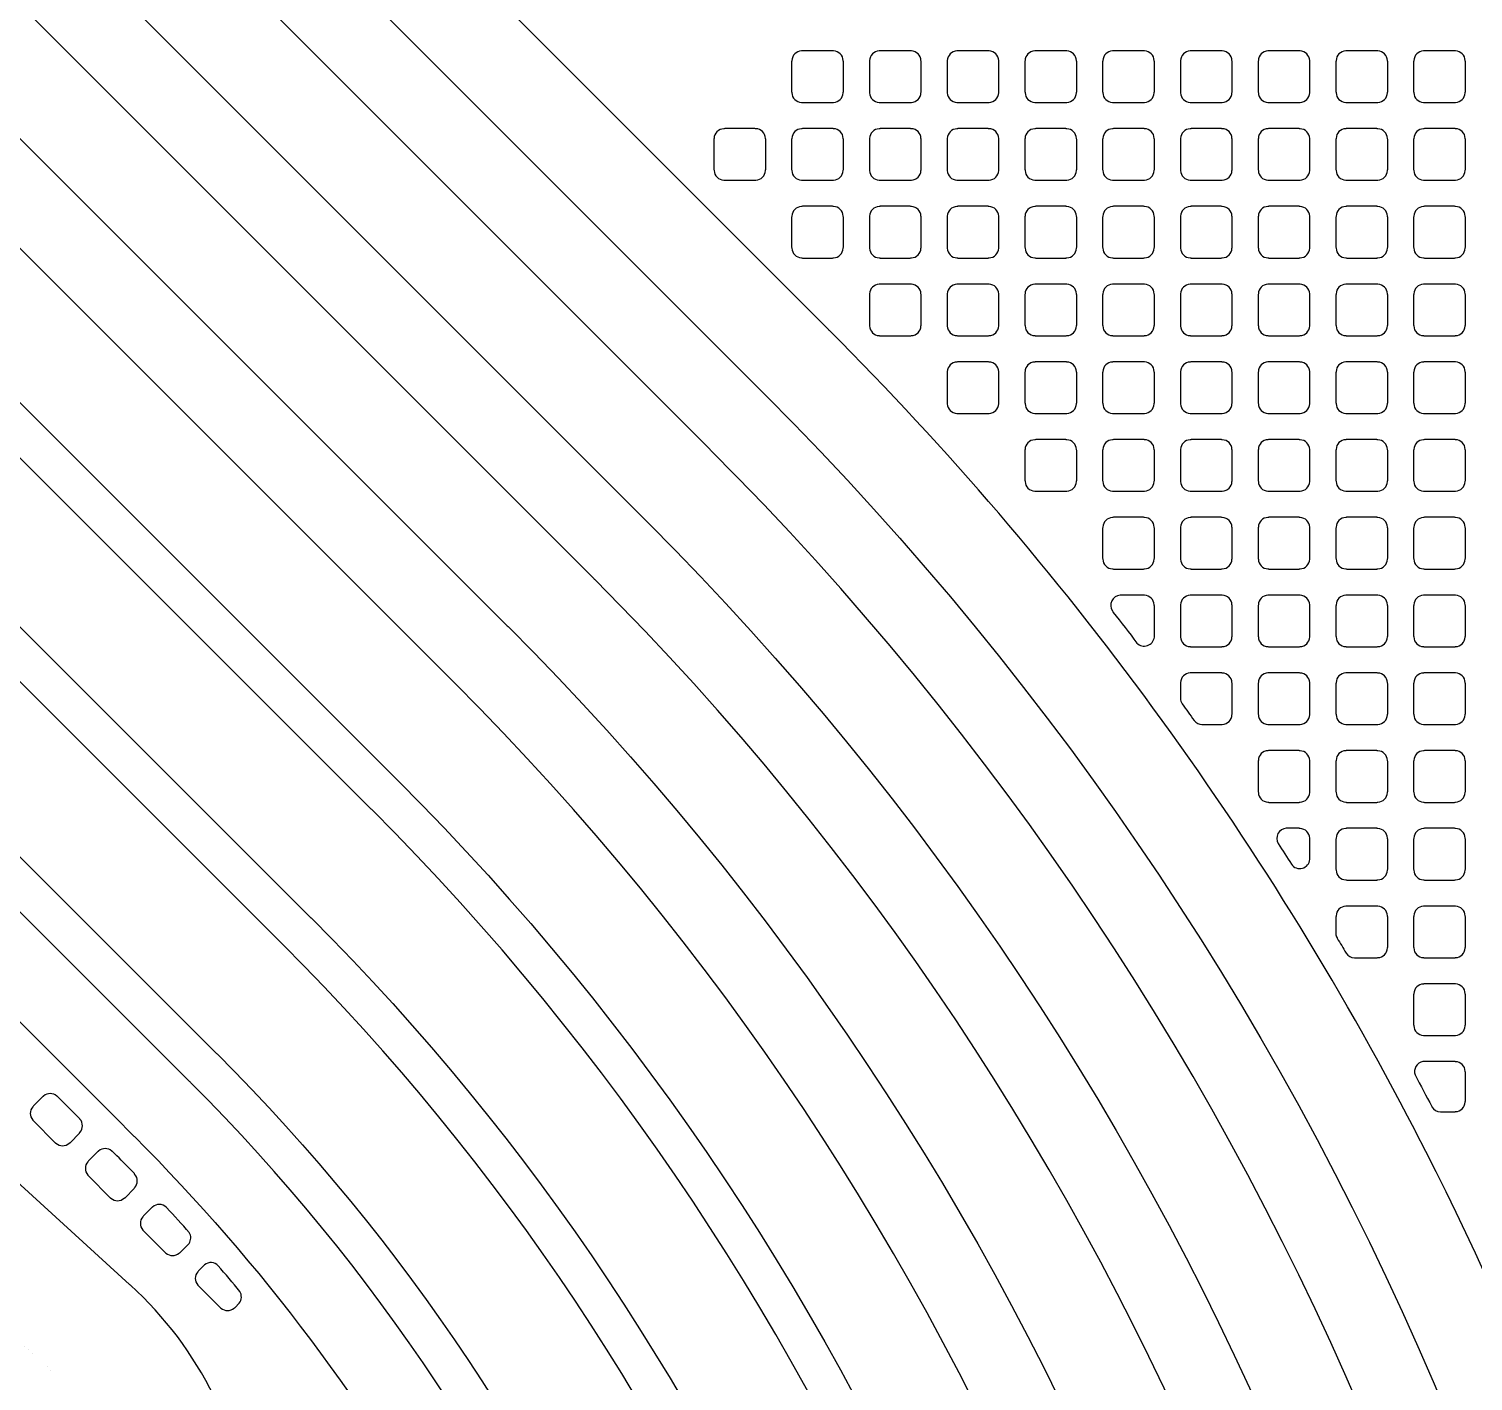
# Model space of a CAD drawing. Extents: x 0 to 248, y 0 to 175.
# Drawn here: x 83.234 to 86.065, y 139.234 to 141.885 of the extents above; entities that cross this region are included whole.
import ezdxf

# ---------------------------------------------------------------- set-up
doc = ezdxf.new("R2010")
doc.units = 0
doc.layers.add('gbr-dxf', color=7, linetype='Continuous')
doc.layers.add('gbr-outline-dxf', color=2, linetype='Continuous')

msp = doc.modelspace()

# ---------------------------------------------------------------- linework, layer by layer
at = {"layer": 'gbr-dxf', "linetype": 'Continuous'}
for points in [[(82.1387, 143.7063), (84.6782, 141.1669, -0.008901), (84.6798, 141.1651, -0.198817), (86.4856, 136.8034, -0.009964)], [(86.3332, 136.806, 0.198805), (84.5704, 141.0591, -0.008527), (84.5688, 141.0607), (82.0307, 143.5988, -0.047409)], [(81.8812, 143.4832), (84.4487, 140.9157, -0.008541), (84.4503, 140.9141, -0.198904), (86.1554, 136.7975, -0.009964)], [(86.1342, 133.2969, -0.19468), (86.003, 133.6151, -0.010745), (86.0029, 133.6181), (86.0029, 136.7955, -0.007697), (86.0029, 136.7975, -0.011768), (86.003, 136.8008, 0.198646), (84.3442, 140.8047, -0.008795), (84.3425, 140.8063), (81.7716, 143.3773, -0.041071)], [(81.631, 143.2558), (84.1721, 140.7147, -0.013686), (84.175, 140.7119, -0.198913), (85.8234, 136.7325, -0.007684), (85.8234, 136.7305), (85.8234, 133.5758, -0.007344), (85.8234, 133.5739, 0.198037), (85.9778, 133.2029, -0.008541), (85.9794, 133.2013), (86.1995, 132.9812, -0.01376)], [(86.0946, 132.8706), (85.87, 133.0951, -0.009258), (85.8683, 133.0969, -0.197955), (85.671, 133.5757, -0.007691), (85.671, 133.5777), (85.671, 136.7325, -0.007639), (85.671, 136.7344, 0.198631), (84.0701, 140.6013, -0.013852), (84.0671, 140.6041), (81.5195, 143.1517, -0.041025)], [(81.4458, 142.9228), (83.9575, 140.4111, -0.019676), (83.9596, 140.4092, -0.198904), (85.4569, 136.7942, -0.01087), (85.4569, 136.7928), (85.4569, 133.6012, -0.010722), (85.4568, 133.5998, 0.198521), (85.7131, 132.9824, -0.012506), (85.7143, 132.9812), (85.8348, 132.8607, -0.019717), (85.8369, 132.8587, 0.198972), (86.4389, 132.6093, -0.010857)], [(86.4374, 132.5331, -0.197764), (85.785, 132.8028, -0.01972), (85.7829, 132.8048), (85.6592, 132.9285, -0.012236), (85.6581, 132.9297, -0.198468), (85.3806, 133.6011, -0.01087), (85.3807, 133.6025), (85.3807, 136.7942, -0.010844), (85.3807, 136.7956, 0.19869), (83.9077, 140.3533, -0.019288), (83.9056, 140.3552), (81.39, 142.8708, -0.042856)], [(81.2467, 142.6831), (83.7873, 140.1424, -0.01212), (83.7884, 140.1412, -0.198692), (85.152, 136.8503, -0.016823), (85.1521, 136.8479), (85.1521, 136.8478, -0.01087), (85.1521, 136.8464), (85.1521, 133.5565, -0.010757), (85.152, 133.5551, 0.198637), (85.4662, 132.798, -0.012534), (85.4674, 132.7968), (85.5224, 132.7418, -0.019705), (85.5245, 132.7399, 0.198958), (86.2075, 132.4569, -0.01087)], [(86.206, 132.3807, -0.197884), (85.4726, 132.684, -0.019695), (85.4705, 132.6859), (85.4123, 132.7441, -0.012167), (85.4112, 132.7453, -0.198591), (85.0758, 133.5564, -0.01087), (85.0759, 133.5578), (85.0759, 136.8458, -0.014135), (85.0758, 136.8478, 0.19892), (83.7334, 140.0885, -0.012506), (83.7322, 140.0897), (81.1909, 142.6311, -0.042133)], [(86.4595, 138.4011, 0.055953), (85.9523, 139.7236, -0.032848), (85.9509, 139.7266, 0.07689), (84.8041, 141.2928, -0.024028), (84.8025, 141.2945), (83.4868, 142.6104, -0.019428)], [(80.9647, 142.5139), (83.6011, 139.8775, -0.019676), (83.6032, 139.8755, -0.198902), (84.7586, 137.0861, -0.01087), (84.7586, 137.0847), (84.7586, 133.5615, -0.010769), (84.7586, 133.5602, 0.19862), (85.103, 132.7299, -0.012055), (85.1041, 132.7288), (85.1439, 132.689, -0.019359), (85.146, 132.687, 0.198916), (86.0695, 132.3045, -0.01087)], [(86.0681, 132.2283, -0.198101), (85.0942, 132.6311, -0.019968), (85.092, 132.6331), (85.0491, 132.676, -0.012668), (85.0479, 132.6773, -0.198561), (84.6824, 133.5615, -0.01087), (84.6824, 133.5629), (84.6824, 137.086, -0.010831), (84.6824, 137.0874, 0.198623), (83.5513, 139.8196, -0.019306), (83.5493, 139.8215), (80.9089, 142.4619, -0.042015)], [(83.5969, 139.205, 0.09403), (83.4334, 139.422, -0.024145), (83.4317, 139.4237), (83.0198, 139.7988, -0.013805), (83.0189, 139.7996), (82.9077, 139.9009, -0.028856), (82.9056, 139.9029), (81.8924, 140.8256, -0.027541), (81.8904, 140.8274), (81.667, 141.0308, -0.032548), (81.6646, 141.033), (80.6517, 141.9555, -0.031164)], [(81.2387, 141.9538, 0.111689), (81.3035, 141.8511, -0.023293), (81.305, 141.8495), (82.0008, 141.1537, -0.012841), (82.0015, 141.1529), (82.4312, 140.7232, -0.027224), (82.4331, 140.7213), (82.5394, 140.6149, -0.013375), (82.5402, 140.6141), (82.8619, 140.2924, -0.036076), (82.8644, 140.2899), (82.9699, 140.1844, -0.028235), (82.9718, 140.1825), (83.4006, 139.7537, -0.03685), (83.4032, 139.7511), (83.4394, 139.7149, -0.023862), (83.4411, 139.7134, -0.142486), (84.4405, 137.8942, -0.014431)]]:
    msp.add_lwpolyline(points, format="xyb", dxfattribs=at)
for points in [[(84.7294, 141.7612, -0.095462), (84.7298, 141.7594, 0.393729), (84.7487, 141.7405, -0.095482), (84.7505, 141.7401), (84.8099, 141.7401, -0.092621), (84.8116, 141.7405, 0.393729), (84.8305, 141.7593, -0.101678), (84.831, 141.7613), (84.831, 141.8206, -0.092621), (84.8306, 141.8224, 0.393729), (84.8117, 141.8413, -0.092282), (84.8099, 141.8417), (84.7506, 141.8417, -0.095462), (84.7487, 141.8412, 0.393729), (84.7299, 141.8224, -0.09841), (84.7294, 141.8205)], [(84.8818, 141.7612, -0.095462), (84.8822, 141.7593, 0.393729), (84.9011, 141.7405, -0.092282), (84.9029, 141.7401), (84.9622, 141.7401, -0.101214), (84.9641, 141.7405, 0.393729), (84.983, 141.7594, -0.088868), (84.9834, 141.7611), (84.9834, 141.8206, -0.092621), (84.983, 141.8224, 0.393729), (84.9641, 141.8412, -0.095482), (84.9622, 141.8417), (84.903, 141.8417, -0.098843), (84.9011, 141.8412, 0.393729), (84.8822, 141.8223, -0.09841), (84.8818, 141.8204)], [(85.0342, 141.7612, -0.098843), (85.0346, 141.7593, 0.393729), (85.0535, 141.7405, -0.092282), (85.0553, 141.7401), (85.1146, 141.7401, -0.101214), (85.1165, 141.7405, 0.393729), (85.1354, 141.7594, -0.09841), (85.1358, 141.7613), (85.1358, 141.8204, -0.101214), (85.1354, 141.8224, 0.393729), (85.1165, 141.8412, -0.095482), (85.1146, 141.8417), (85.0554, 141.8417, -0.098843), (85.0535, 141.8412, 0.393729), (85.0346, 141.8223, -0.101678), (85.0342, 141.8204)], [(85.1866, 141.7613, -0.098843), (85.1871, 141.7594, 0.393729), (85.2059, 141.7405, -0.101678), (85.2079, 141.7401), (85.267, 141.7401, -0.098843), (85.2689, 141.7405, 0.393729), (85.2878, 141.7594, -0.09841), (85.2882, 141.7613), (85.2882, 141.8204, -0.101214), (85.2877, 141.8223, 0.393729), (85.2689, 141.8412, -0.09841), (85.267, 141.8417), (85.2078, 141.8417, -0.101214), (85.2059, 141.8412, 0.393729), (85.187, 141.8223, -0.088868), (85.1866, 141.8206)], [(85.339, 141.7612, -0.095462), (85.3394, 141.7594, 0.393729), (85.3583, 141.7405, -0.095482), (85.3601, 141.7401), (85.4195, 141.7401, -0.092621), (85.4212, 141.7405, 0.393729), (85.4401, 141.7593, -0.101678), (85.4406, 141.7613), (85.4406, 141.8206, -0.092621), (85.4402, 141.8224, 0.393729), (85.4213, 141.8413, -0.092282), (85.4195, 141.8417), (85.3602, 141.8417, -0.095462), (85.3583, 141.8412, 0.393729), (85.3395, 141.8224, -0.09841), (85.339, 141.8205)], [(85.4914, 141.7612, -0.095462), (85.4918, 141.7593, 0.393729), (85.5107, 141.7405, -0.092282), (85.5125, 141.7401), (85.5718, 141.7401, -0.101214), (85.5737, 141.7405, 0.393729), (85.5926, 141.7594, -0.088868), (85.593, 141.7611), (85.593, 141.8206, -0.092621), (85.5926, 141.8224, 0.393729), (85.5737, 141.8412, -0.095482), (85.5718, 141.8417), (85.5126, 141.8417, -0.098843), (85.5107, 141.8412, 0.393729), (85.4918, 141.8223, -0.09841), (85.4914, 141.8204)], [(85.6438, 141.7614, -0.104567), (85.6443, 141.7594, 0.393729), (85.6631, 141.7405, -0.09841), (85.665, 141.7401), (85.7242, 141.7401, -0.095462), (85.7261, 141.7405, 0.393729), (85.7449, 141.7594, -0.104195), (85.7454, 141.7614), (85.7454, 141.8203, -0.10699), (85.7449, 141.8223, 0.393729), (85.726, 141.8412, -0.101678), (85.7241, 141.8417), (85.6649, 141.8417, -0.092621), (85.6631, 141.8413, 0.393729), (85.6443, 141.8224, -0.107228), (85.6438, 141.8203)], [(85.7962, 141.7612, -0.095462), (85.7967, 141.7594, 0.393729), (85.8155, 141.7405, -0.09841), (85.8174, 141.7401), (85.8766, 141.7401, -0.095462), (85.8785, 141.7405, 0.393729), (85.8973, 141.7594, -0.101678), (85.8978, 141.7613), (85.8978, 141.8203, -0.104567), (85.8973, 141.8223, 0.393729), (85.8784, 141.8412, -0.101678), (85.8765, 141.8417), (85.8173, 141.8417, -0.092621), (85.8155, 141.8413, 0.393729), (85.7967, 141.8224, -0.09841), (85.7962, 141.8205)], [(85.9486, 141.7612, -0.095462), (85.949, 141.7594, 0.393729), (85.9679, 141.7405, -0.095482), (85.9697, 141.7401), (86.0291, 141.7401, -0.092621), (86.0308, 141.7405, 0.393729), (86.0497, 141.7593, -0.101678), (86.0502, 141.7613), (86.0502, 141.8206, -0.092621), (86.0498, 141.8224, 0.393729), (86.0309, 141.8413, -0.092282), (86.0291, 141.8417), (85.9698, 141.8417, -0.095462), (85.9679, 141.8412, 0.393729), (85.9491, 141.8224, -0.09841), (85.9486, 141.8205)], [(84.577, 141.6087, -0.122864), (84.5775, 141.6069, 0.393733), (84.5963, 141.5882, -0.122363), (84.598, 141.5877), (84.6574, 141.5877, -0.098843), (84.6593, 141.5881, 0.393729), (84.6782, 141.607, -0.095482), (84.6786, 141.6089), (84.6786, 141.6681, -0.098843), (84.6782, 141.67, 0.393729), (84.6593, 141.6888, -0.09841), (84.6574, 141.6893), (84.5982, 141.6893, -0.101214), (84.5963, 141.6888, 0.393729), (84.5774, 141.6699, -0.092282), (84.577, 141.6682)], [(84.7294, 141.6088, -0.095462), (84.7298, 141.607, 0.393729), (84.7487, 141.5881, -0.092282), (84.7505, 141.5877), (84.8099, 141.5877, -0.089302), (84.8116, 141.5881, 0.393729), (84.8305, 141.6069, -0.101678), (84.831, 141.6089), (84.831, 141.6682, -0.092621), (84.8306, 141.67, 0.393729), (84.8117, 141.6889, -0.095482), (84.8099, 141.6893), (84.7506, 141.6893, -0.098843), (84.7487, 141.6888, 0.393729), (84.7299, 141.67, -0.09841), (84.7294, 141.6681)], [(84.8818, 141.6088, -0.095462), (84.8822, 141.6069, 0.393729), (84.9011, 141.5881, -0.088868), (84.9028, 141.5877), (84.9622, 141.5877, -0.098843), (84.9641, 141.5881, 0.393729), (84.983, 141.607, -0.088868), (84.9834, 141.6087), (84.9834, 141.6682, -0.092621), (84.983, 141.67, 0.393729), (84.9641, 141.6888, -0.09841), (84.9622, 141.6893), (84.903, 141.6893, -0.101214), (84.9011, 141.6888, 0.393729), (84.8822, 141.6699, -0.09841), (84.8818, 141.668)], [(85.0342, 141.6088, -0.098843), (85.0346, 141.6069, 0.393729), (85.0535, 141.5881, -0.088868), (85.0552, 141.5877), (85.1146, 141.5877, -0.098843), (85.1165, 141.5881, 0.393729), (85.1354, 141.607, -0.09841), (85.1358, 141.6089), (85.1358, 141.668, -0.101214), (85.1354, 141.67, 0.393729), (85.1165, 141.6888, -0.09841), (85.1146, 141.6893), (85.0554, 141.6893, -0.101214), (85.0535, 141.6888, 0.393729), (85.0346, 141.6699, -0.101678), (85.0342, 141.668)], [(85.1866, 141.6089, -0.098843), (85.1871, 141.607, 0.393729), (85.2059, 141.5881, -0.09841), (85.2078, 141.5877), (85.267, 141.5877, -0.095462), (85.2689, 141.5881, 0.393729), (85.2878, 141.607, -0.09841), (85.2882, 141.6089), (85.2882, 141.668, -0.101214), (85.2877, 141.6699, 0.393729), (85.2689, 141.6888, -0.101678), (85.2669, 141.6893), (85.2079, 141.6893, -0.104567), (85.2059, 141.6888, 0.393729), (85.187, 141.6699, -0.088868), (85.1866, 141.6682)], [(85.339, 141.6088, -0.095462), (85.3394, 141.607, 0.393729), (85.3583, 141.5881, -0.092282), (85.3601, 141.5877), (85.4195, 141.5877, -0.089302), (85.4212, 141.5881, 0.393729), (85.4401, 141.6069, -0.101678), (85.4406, 141.6089), (85.4406, 141.6682, -0.092621), (85.4402, 141.67, 0.393729), (85.4213, 141.6889, -0.095482), (85.4195, 141.6893), (85.3602, 141.6893, -0.098843), (85.3583, 141.6888, 0.393729), (85.3395, 141.67, -0.09841), (85.339, 141.6681)], [(85.4914, 141.6088, -0.095462), (85.4918, 141.6069, 0.393729), (85.5107, 141.5881, -0.088868), (85.5124, 141.5877), (85.5718, 141.5877, -0.098843), (85.5737, 141.5881, 0.393729), (85.5926, 141.607, -0.088868), (85.593, 141.6087), (85.593, 141.6682, -0.092621), (85.5926, 141.67, 0.393729), (85.5737, 141.6888, -0.09841), (85.5718, 141.6893), (85.5126, 141.6893, -0.101214), (85.5107, 141.6888, 0.393729), (85.4918, 141.6699, -0.09841), (85.4914, 141.668)], [(85.6438, 141.609, -0.104567), (85.6443, 141.607, 0.393729), (85.6631, 141.5881, -0.095482), (85.665, 141.5877), (85.7243, 141.5877, -0.092621), (85.7261, 141.5881, 0.393729), (85.7449, 141.607, -0.104195), (85.7454, 141.609), (85.7454, 141.6679, -0.10699), (85.7449, 141.6699, 0.393729), (85.726, 141.6888, -0.104195), (85.724, 141.6893), (85.665, 141.6893, -0.095462), (85.6631, 141.6889, 0.393729), (85.6443, 141.67, -0.107228), (85.6438, 141.6679)], [(85.7962, 141.6088, -0.095462), (85.7967, 141.607, 0.393729), (85.8155, 141.5881, -0.095482), (85.8174, 141.5877), (85.8767, 141.5877, -0.092621), (85.8785, 141.5881, 0.393729), (85.8973, 141.607, -0.101678), (85.8978, 141.6089), (85.8978, 141.6679, -0.104567), (85.8973, 141.6699, 0.393729), (85.8784, 141.6888, -0.104195), (85.8764, 141.6893), (85.8174, 141.6893, -0.095462), (85.8155, 141.6889, 0.393729), (85.7967, 141.67, -0.09841), (85.7962, 141.6681)], [(85.9486, 141.6088, -0.095462), (85.949, 141.607, 0.393729), (85.9679, 141.5881, -0.092282), (85.9697, 141.5877), (86.0291, 141.5877, -0.089302), (86.0308, 141.5881, 0.393729), (86.0497, 141.6069, -0.101678), (86.0502, 141.6089), (86.0502, 141.6682, -0.092621), (86.0498, 141.67, 0.393729), (86.0309, 141.6889, -0.095482), (86.0291, 141.6893), (85.9698, 141.6893, -0.098843), (85.9679, 141.6888, 0.393729), (85.9491, 141.67, -0.09841), (85.9486, 141.6681)], [(84.7294, 141.4564, -0.128101), (84.7299, 141.4546, 0.393732), (84.7487, 141.4358, -0.134598), (84.7506, 141.4352), (84.8097, 141.4352, -0.098843), (84.8116, 141.4357, 0.393729), (84.8305, 141.4545, -0.101678), (84.831, 141.4565), (84.831, 141.5158, -0.092621), (84.8306, 141.5176, 0.393729), (84.8117, 141.5365, -0.09841), (84.8098, 141.5369), (84.7507, 141.5369, -0.101214), (84.7487, 141.5364, 0.393729), (84.7299, 141.5176, -0.09841), (84.7294, 141.5157)], [(84.8818, 141.4564, -0.095462), (84.8822, 141.4545, 0.393729), (84.9011, 141.4357, -0.09841), (84.903, 141.4352), (84.9621, 141.4352, -0.10699), (84.9641, 141.4357, 0.393729), (84.983, 141.4546, -0.088868), (84.9834, 141.4563), (84.9834, 141.5158, -0.092621), (84.983, 141.5176, 0.393729), (84.9641, 141.5364, -0.101678), (84.9621, 141.5369), (84.9031, 141.5369, -0.104567), (84.9011, 141.5364, 0.393729), (84.8822, 141.5175, -0.09841), (84.8818, 141.5156)], [(85.0342, 141.4564, -0.098843), (85.0346, 141.4545, 0.393729), (85.0535, 141.4357, -0.09841), (85.0554, 141.4352), (85.1145, 141.4352, -0.10699), (85.1165, 141.4357, 0.393729), (85.1354, 141.4546, -0.09841), (85.1358, 141.4565), (85.1358, 141.5156, -0.101214), (85.1354, 141.5176, 0.393729), (85.1165, 141.5364, -0.101678), (85.1145, 141.5369), (85.0555, 141.5369, -0.104567), (85.0535, 141.5364, 0.393729), (85.0346, 141.5175, -0.101678), (85.0342, 141.5156)], [(85.1866, 141.4565, -0.098843), (85.1871, 141.4546, 0.393729), (85.2059, 141.4357, -0.107228), (85.208, 141.4352), (85.2669, 141.4352, -0.104567), (85.2689, 141.4357, 0.393729), (85.2878, 141.4546, -0.09841), (85.2882, 141.4565), (85.2882, 141.5156, -0.101214), (85.2877, 141.5175, 0.393729), (85.2689, 141.5364, -0.104195), (85.2669, 141.5369), (85.2079, 141.5369, -0.10699), (85.2059, 141.5364, 0.393729), (85.187, 141.5175, -0.088868), (85.1866, 141.5158)], [(85.339, 141.4564, -0.095462), (85.3394, 141.4546, 0.393729), (85.3583, 141.4357, -0.101678), (85.3602, 141.4352), (85.4193, 141.4352, -0.098843), (85.4212, 141.4357, 0.393729), (85.4401, 141.4545, -0.101678), (85.4406, 141.4565), (85.4406, 141.5158, -0.092621), (85.4402, 141.5176, 0.393729), (85.4213, 141.5365, -0.09841), (85.4194, 141.5369), (85.3603, 141.5369, -0.101214), (85.3583, 141.5364, 0.393729), (85.3395, 141.5176, -0.09841), (85.339, 141.5157)], [(85.4914, 141.4564, -0.095462), (85.4918, 141.4545, 0.393729), (85.5107, 141.4357, -0.09841), (85.5126, 141.4352), (85.5717, 141.4352, -0.10699), (85.5737, 141.4357, 0.393729), (85.5926, 141.4546, -0.088868), (85.593, 141.4563), (85.593, 141.5158, -0.092621), (85.5926, 141.5176, 0.393729), (85.5737, 141.5364, -0.101678), (85.5717, 141.5369), (85.5127, 141.5369, -0.104567), (85.5107, 141.5364, 0.393729), (85.4918, 141.5175, -0.09841), (85.4914, 141.5156)], [(85.6438, 141.4566, -0.104567), (85.6443, 141.4546, 0.393729), (85.6631, 141.4357, -0.104195), (85.6651, 141.4352), (85.7241, 141.4352, -0.101214), (85.7261, 141.4357, 0.393729), (85.7449, 141.4546, -0.104195), (85.7454, 141.4566), (85.7454, 141.5155, -0.10699), (85.7449, 141.5175, 0.393729), (85.726, 141.5364, -0.107228), (85.724, 141.5369), (85.665, 141.5369, -0.098843), (85.6631, 141.5365, 0.393729), (85.6443, 141.5176, -0.107228), (85.6438, 141.5155)], [(85.7962, 141.4564, -0.095462), (85.7967, 141.4546, 0.393729), (85.8155, 141.4357, -0.104195), (85.8175, 141.4352), (85.8765, 141.4352, -0.101214), (85.8785, 141.4357, 0.393729), (85.8973, 141.4546, -0.101678), (85.8978, 141.4565), (85.8978, 141.5155, -0.104567), (85.8973, 141.5175, 0.393729), (85.8784, 141.5364, -0.107228), (85.8764, 141.5369), (85.8174, 141.5369, -0.098843), (85.8155, 141.5365, 0.393729), (85.7967, 141.5176, -0.09841), (85.7962, 141.5157)], [(85.9486, 141.4564, -0.095462), (85.949, 141.4546, 0.393729), (85.9679, 141.4357, -0.101678), (85.9698, 141.4352), (86.0289, 141.4352, -0.098843), (86.0308, 141.4357, 0.393729), (86.0497, 141.4545, -0.101678), (86.0502, 141.4565), (86.0502, 141.5158, -0.092621), (86.0498, 141.5176, 0.393729), (86.0309, 141.5365, -0.09841), (86.029, 141.5369), (85.9699, 141.5369, -0.101214), (85.9679, 141.5364, 0.393729), (85.9491, 141.5176, -0.09841), (85.9486, 141.5157)], [(84.8818, 141.3039, -0.119351), (84.8823, 141.3022, 0.393743), (84.9011, 141.2833, -0.119092), (84.9028, 141.2829), (84.9621, 141.2829, -0.101214), (84.9641, 141.2833, 0.393729), (84.983, 141.3022, -0.092282), (84.9834, 141.304), (84.9834, 141.3633, -0.095462), (84.9829, 141.3651, 0.393729), (84.9641, 141.384, -0.095482), (84.9622, 141.3844), (84.903, 141.3844, -0.098843), (84.9011, 141.384, 0.393729), (84.8822, 141.3651, -0.095482), (84.8818, 141.3633)], [(85.0342, 141.304, -0.098843), (85.0346, 141.3021, 0.393729), (85.0535, 141.2833, -0.095482), (85.0553, 141.2829), (85.1145, 141.2829, -0.104567), (85.1165, 141.2833, 0.393729), (85.1354, 141.3022, -0.09841), (85.1358, 141.3041), (85.1358, 141.3632, -0.101214), (85.1354, 141.3652, 0.393729), (85.1165, 141.384, -0.092282), (85.1147, 141.3844), (85.0553, 141.3844, -0.095462), (85.0535, 141.384, 0.393729), (85.0346, 141.3651, -0.101678), (85.0342, 141.3632)], [(85.1866, 141.3041, -0.098843), (85.1871, 141.3022, 0.393729), (85.2059, 141.2833, -0.104195), (85.208, 141.2829), (85.2669, 141.2829, -0.101214), (85.2689, 141.2833, 0.393729), (85.2878, 141.3022, -0.09841), (85.2882, 141.3041), (85.2882, 141.3632, -0.101214), (85.2877, 141.3651, 0.393729), (85.2689, 141.384, -0.095482), (85.267, 141.3844), (85.2078, 141.3844, -0.098843), (85.2059, 141.384, 0.393729), (85.187, 141.3651, -0.088868), (85.1866, 141.3634)], [(85.339, 141.304, -0.095462), (85.3394, 141.3022, 0.393729), (85.3583, 141.2833, -0.09841), (85.3602, 141.2829), (85.4194, 141.2829, -0.095462), (85.4212, 141.2833, 0.393729), (85.4401, 141.3021, -0.101678), (85.4406, 141.3041), (85.4406, 141.3634, -0.092621), (85.4402, 141.3652, 0.393729), (85.4213, 141.3841, -0.088868), (85.4196, 141.3844), (85.3601, 141.3844, -0.092621), (85.3583, 141.384, 0.393729), (85.3395, 141.3652, -0.09841), (85.339, 141.3633)], [(85.4914, 141.304, -0.095462), (85.4918, 141.3021, 0.393729), (85.5107, 141.2833, -0.095482), (85.5125, 141.2829), (85.5717, 141.2829, -0.104567), (85.5737, 141.2833, 0.393729), (85.5926, 141.3022, -0.088868), (85.593, 141.3039), (85.593, 141.3634, -0.092621), (85.5926, 141.3652, 0.393729), (85.5737, 141.384, -0.092282), (85.5719, 141.3844), (85.5125, 141.3844, -0.095462), (85.5107, 141.384, 0.393729), (85.4918, 141.3651, -0.09841), (85.4914, 141.3632)], [(85.6438, 141.3042, -0.104567), (85.6443, 141.3022, 0.393729), (85.6631, 141.2833, -0.101678), (85.6651, 141.2829), (85.7242, 141.2829, -0.098843), (85.7261, 141.2833, 0.393729), (85.7449, 141.3022, -0.104195), (85.7454, 141.3042), (85.7454, 141.3631, -0.10699), (85.7449, 141.3651, 0.393729), (85.726, 141.384, -0.09841), (85.7241, 141.3844), (85.6649, 141.3844, -0.089302), (85.6631, 141.3841, 0.393729), (85.6443, 141.3652, -0.107228), (85.6438, 141.3631)], [(85.7962, 141.304, -0.095462), (85.7967, 141.3022, 0.393729), (85.8155, 141.2833, -0.101678), (85.8175, 141.2829), (85.8766, 141.2829, -0.098843), (85.8785, 141.2833, 0.393729), (85.8973, 141.3022, -0.101678), (85.8978, 141.3041), (85.8978, 141.3631, -0.104567), (85.8973, 141.3651, 0.393729), (85.8784, 141.384, -0.09841), (85.8765, 141.3844), (85.8173, 141.3844, -0.089302), (85.8155, 141.3841, 0.393729), (85.7967, 141.3652, -0.09841), (85.7962, 141.3633)], [(85.9486, 141.304, -0.095462), (85.949, 141.3022, 0.393729), (85.9679, 141.2833, -0.09841), (85.9698, 141.2829), (86.029, 141.2829, -0.095462), (86.0308, 141.2833, 0.393729), (86.0497, 141.3021, -0.101678), (86.0502, 141.3041), (86.0502, 141.3634, -0.092621), (86.0498, 141.3652, 0.393729), (86.0309, 141.3841, -0.088868), (86.0292, 141.3844), (85.9697, 141.3844, -0.092621), (85.9679, 141.384, 0.393729), (85.9491, 141.3652, -0.09841), (85.9486, 141.3633)], [(85.0342, 141.1516, -0.098843), (85.0346, 141.1497, 0.393729), (85.0535, 141.1309, -0.092282), (85.0553, 141.1305), (85.1146, 141.1305, -0.101214), (85.1165, 141.1309, 0.393729), (85.1354, 141.1498, -0.09841), (85.1358, 141.1517), (85.1358, 141.2108, -0.101214), (85.1354, 141.2128, 0.393729), (85.1165, 141.2316, -0.095482), (85.1146, 141.2321), (85.0554, 141.2321, -0.098843), (85.0535, 141.2316, 0.393729), (85.0346, 141.2127, -0.101678), (85.0342, 141.2108)], [(85.1866, 141.1517, -0.098843), (85.1871, 141.1498, 0.393729), (85.2059, 141.1309, -0.101678), (85.2079, 141.1305), (85.267, 141.1305, -0.098843), (85.2689, 141.1309, 0.393729), (85.2878, 141.1498, -0.09841), (85.2882, 141.1517), (85.2882, 141.2108, -0.101214), (85.2877, 141.2127, 0.393729), (85.2689, 141.2316, -0.09841), (85.267, 141.2321), (85.2078, 141.2321, -0.101214), (85.2059, 141.2316, 0.393729), (85.187, 141.2127, -0.088868), (85.1866, 141.211)], [(85.339, 141.1516, -0.095462), (85.3394, 141.1498, 0.393729), (85.3583, 141.1309, -0.095482), (85.3601, 141.1305), (85.4195, 141.1305, -0.092621), (85.4212, 141.1309, 0.393729), (85.4401, 141.1497, -0.101678), (85.4406, 141.1517), (85.4406, 141.211, -0.092621), (85.4402, 141.2128, 0.393729), (85.4213, 141.2317, -0.092282), (85.4195, 141.2321), (85.3602, 141.2321, -0.095462), (85.3583, 141.2316, 0.393729), (85.3395, 141.2128, -0.09841), (85.339, 141.2109)], [(85.4914, 141.1516, -0.095462), (85.4918, 141.1497, 0.393729), (85.5107, 141.1309, -0.092282), (85.5125, 141.1305), (85.5718, 141.1305, -0.101214), (85.5737, 141.1309, 0.393729), (85.5926, 141.1498, -0.088868), (85.593, 141.1515), (85.593, 141.211, -0.092621), (85.5926, 141.2128, 0.393729), (85.5737, 141.2316, -0.095482), (85.5718, 141.2321), (85.5126, 141.2321, -0.098843), (85.5107, 141.2316, 0.393729), (85.4918, 141.2127, -0.09841), (85.4914, 141.2108)], [(85.6438, 141.1518, -0.104567), (85.6443, 141.1498, 0.393729), (85.6631, 141.1309, -0.09841), (85.665, 141.1305), (85.7242, 141.1305, -0.095462), (85.7261, 141.1309, 0.393729), (85.7449, 141.1498, -0.104195), (85.7454, 141.1518), (85.7454, 141.2107, -0.10699), (85.7449, 141.2127, 0.393729), (85.726, 141.2316, -0.101678), (85.7241, 141.2321), (85.6649, 141.2321, -0.092621), (85.6631, 141.2317, 0.393729), (85.6443, 141.2128, -0.107228), (85.6438, 141.2107)], [(85.7962, 141.1516, -0.095462), (85.7967, 141.1498, 0.393729), (85.8155, 141.1309, -0.09841), (85.8174, 141.1305), (85.8766, 141.1305, -0.095462), (85.8785, 141.1309, 0.393729), (85.8973, 141.1498, -0.101678), (85.8978, 141.1517), (85.8978, 141.2107, -0.104567), (85.8973, 141.2127, 0.393729), (85.8784, 141.2316, -0.101678), (85.8765, 141.2321), (85.8173, 141.2321, -0.092621), (85.8155, 141.2317, 0.393729), (85.7967, 141.2128, -0.09841), (85.7962, 141.2109)], [(85.9486, 141.1516, -0.095462), (85.949, 141.1498, 0.393729), (85.9679, 141.1309, -0.095482), (85.9697, 141.1305), (86.0291, 141.1305, -0.092621), (86.0308, 141.1309, 0.393729), (86.0497, 141.1497, -0.101678), (86.0502, 141.1517), (86.0502, 141.211, -0.092621), (86.0498, 141.2128, 0.393729), (86.0309, 141.2317, -0.092282), (86.0291, 141.2321), (85.9698, 141.2321, -0.095462), (85.9679, 141.2316, 0.393729), (85.9491, 141.2128, -0.09841), (85.9486, 141.2109)], [(85.1866, 140.9993, -0.098843), (85.1871, 140.9974, 0.393729), (85.2059, 140.9785, -0.09841), (85.2078, 140.9781), (85.267, 140.9781, -0.095462), (85.2689, 140.9785, 0.393729), (85.2878, 140.9974, -0.09841), (85.2882, 140.9993), (85.2882, 141.0584, -0.101214), (85.2877, 141.0603, 0.393729), (85.2689, 141.0792, -0.101678), (85.2669, 141.0797), (85.2079, 141.0797, -0.104567), (85.2059, 141.0792, 0.393729), (85.187, 141.0603, -0.088868), (85.1866, 141.0586)], [(85.339, 140.9992, -0.095462), (85.3394, 140.9974, 0.393729), (85.3583, 140.9785, -0.092282), (85.3601, 140.9781), (85.4195, 140.9781, -0.089302), (85.4212, 140.9785, 0.393729), (85.4401, 140.9973, -0.101678), (85.4406, 140.9993), (85.4406, 141.0586, -0.092621), (85.4402, 141.0604, 0.393729), (85.4213, 141.0793, -0.095482), (85.4195, 141.0797), (85.3602, 141.0797, -0.098843), (85.3583, 141.0792, 0.393729), (85.3395, 141.0604, -0.09841), (85.339, 141.0585)], [(85.4914, 140.9992, -0.095462), (85.4918, 140.9973, 0.393729), (85.5107, 140.9785, -0.088868), (85.5124, 140.9781), (85.5718, 140.9781, -0.098843), (85.5737, 140.9785, 0.393729), (85.5926, 140.9974, -0.088868), (85.593, 140.9991), (85.593, 141.0586, -0.092621), (85.5926, 141.0604, 0.393729), (85.5737, 141.0792, -0.09841), (85.5718, 141.0797), (85.5126, 141.0797, -0.101214), (85.5107, 141.0792, 0.393729), (85.4918, 141.0603, -0.09841), (85.4914, 141.0584)], [(85.6438, 140.9994, -0.104567), (85.6443, 140.9974, 0.393729), (85.6631, 140.9785, -0.095482), (85.665, 140.9781), (85.7243, 140.9781, -0.092621), (85.7261, 140.9785, 0.393729), (85.7449, 140.9974, -0.104195), (85.7454, 140.9994), (85.7454, 141.0583, -0.10699), (85.7449, 141.0603, 0.393729), (85.726, 141.0792, -0.104195), (85.724, 141.0797), (85.665, 141.0797, -0.095462), (85.6631, 141.0793, 0.393729), (85.6443, 141.0604, -0.107228), (85.6438, 141.0583)], [(85.7962, 140.9992, -0.095462), (85.7967, 140.9974, 0.393729), (85.8155, 140.9785, -0.095482), (85.8174, 140.9781), (85.8767, 140.9781, -0.092621), (85.8785, 140.9785, 0.393729), (85.8973, 140.9974, -0.101678), (85.8978, 140.9993), (85.8978, 141.0583, -0.104567), (85.8973, 141.0603, 0.393729), (85.8784, 141.0792, -0.104195), (85.8764, 141.0797), (85.8174, 141.0797, -0.095462), (85.8155, 141.0793, 0.393729), (85.7967, 141.0604, -0.09841), (85.7962, 141.0585)], [(85.9486, 140.9992, -0.095462), (85.949, 140.9974, 0.393729), (85.9679, 140.9785, -0.092282), (85.9697, 140.9781), (86.0291, 140.9781, -0.089302), (86.0308, 140.9785, 0.393729), (86.0497, 140.9973, -0.101678), (86.0502, 140.9993), (86.0502, 141.0586, -0.092621), (86.0498, 141.0604, 0.393729), (86.0309, 141.0793, -0.095482), (86.0291, 141.0797), (85.9698, 141.0797, -0.098843), (85.9679, 141.0792, 0.393729), (85.9491, 141.0604, -0.09841), (85.9486, 141.0585)], [(85.339, 140.8468, -0.095462), (85.3394, 140.845, 0.393729), (85.3583, 140.8261, -0.101678), (85.3602, 140.8256), (85.4193, 140.8256, -0.098843), (85.4212, 140.8261, 0.393729), (85.4401, 140.8449, -0.101678), (85.4406, 140.8469), (85.4406, 140.9062, -0.092621), (85.4402, 140.908, 0.393729), (85.4213, 140.9269, -0.09841), (85.4194, 140.9273), (85.3603, 140.9273, -0.101214), (85.3583, 140.9268, 0.393729), (85.3395, 140.908, -0.09841), (85.339, 140.9061)], [(85.4914, 140.8468, -0.095462), (85.4918, 140.8449, 0.393729), (85.5107, 140.8261, -0.09841), (85.5126, 140.8256), (85.5717, 140.8256, -0.10699), (85.5737, 140.8261, 0.393729), (85.5926, 140.845, -0.088868), (85.593, 140.8467), (85.593, 140.9062, -0.092621), (85.5926, 140.908, 0.393729), (85.5737, 140.9268, -0.101678), (85.5717, 140.9273), (85.5127, 140.9273, -0.104567), (85.5107, 140.9268, 0.393729), (85.4918, 140.9079, -0.09841), (85.4914, 140.906)], [(85.6438, 140.847, -0.104567), (85.6443, 140.845, 0.393729), (85.6631, 140.8261, -0.104195), (85.6651, 140.8256), (85.7241, 140.8256, -0.101214), (85.7261, 140.8261, 0.393729), (85.7449, 140.845, -0.104195), (85.7454, 140.847), (85.7454, 140.9059, -0.10699), (85.7449, 140.9079, 0.393729), (85.726, 140.9268, -0.107228), (85.724, 140.9273), (85.665, 140.9273, -0.098843), (85.6631, 140.9269, 0.393729), (85.6443, 140.908, -0.107228), (85.6438, 140.9059)], [(85.7962, 140.8468, -0.095462), (85.7967, 140.845, 0.393729), (85.8155, 140.8261, -0.104195), (85.8175, 140.8256), (85.8765, 140.8256, -0.101214), (85.8785, 140.8261, 0.393729), (85.8973, 140.845, -0.101678), (85.8978, 140.8469), (85.8978, 140.9059, -0.104567), (85.8973, 140.9079, 0.393729), (85.8784, 140.9268, -0.107228), (85.8764, 140.9273), (85.8174, 140.9273, -0.098843), (85.8155, 140.9269, 0.393729), (85.7967, 140.908, -0.09841), (85.7962, 140.9061)], [(85.9486, 140.8468, -0.095462), (85.949, 140.845, 0.393729), (85.9679, 140.8261, -0.101678), (85.9698, 140.8256), (86.0289, 140.8256, -0.098843), (86.0308, 140.8261, 0.393729), (86.0497, 140.8449, -0.101678), (86.0502, 140.8469), (86.0502, 140.9062, -0.092621), (86.0498, 140.908, 0.393729), (86.0309, 140.9269, -0.09841), (86.029, 140.9273), (85.9699, 140.9273, -0.101214), (85.9679, 140.9268, 0.393729), (85.9491, 140.908, -0.09841), (85.9486, 140.9061)], [(85.3584, 140.7439, -0.074162), (85.3599, 140.7409, -0.002998), (85.4062, 140.6808, 0.619209), (85.4406, 140.6922), (85.4406, 140.7536, -0.101214), (85.4401, 140.7555, 0.393729), (85.4212, 140.7744, -0.09841), (85.4193, 140.7748), (85.3762, 140.7748, -0.066096), (85.3732, 140.7743, 0.582395)], [(85.4914, 140.6944, -0.095462), (85.4918, 140.6925, 0.393729), (85.5107, 140.6737, -0.095482), (85.5125, 140.6733), (85.5717, 140.6733, -0.104567), (85.5737, 140.6737, 0.393729), (85.5926, 140.6926, -0.088868), (85.593, 140.6943), (85.593, 140.7538, -0.092621), (85.5926, 140.7556, 0.393729), (85.5737, 140.7744, -0.092282), (85.5719, 140.7748), (85.5125, 140.7748, -0.095462), (85.5107, 140.7744, 0.393729), (85.4918, 140.7555, -0.09841), (85.4914, 140.7536)], [(85.6438, 140.6946, -0.104567), (85.6443, 140.6926, 0.393729), (85.6631, 140.6737, -0.101678), (85.6651, 140.6733), (85.7242, 140.6733, -0.098843), (85.7261, 140.6737, 0.393729), (85.7449, 140.6926, -0.104195), (85.7454, 140.6946), (85.7454, 140.7535, -0.10699), (85.7449, 140.7555, 0.393729), (85.726, 140.7744, -0.09841), (85.7241, 140.7748), (85.6649, 140.7748, -0.089302), (85.6631, 140.7745, 0.393729), (85.6443, 140.7556, -0.107228), (85.6438, 140.7535)], [(85.7962, 140.6944, -0.095462), (85.7967, 140.6926, 0.393729), (85.8155, 140.6737, -0.101678), (85.8175, 140.6733), (85.8766, 140.6733, -0.098843), (85.8785, 140.6737, 0.393729), (85.8973, 140.6926, -0.101678), (85.8978, 140.6945), (85.8978, 140.7535, -0.104567), (85.8973, 140.7555, 0.393729), (85.8784, 140.7744, -0.09841), (85.8765, 140.7748), (85.8173, 140.7748, -0.089302), (85.8155, 140.7745, 0.393729), (85.7967, 140.7556, -0.09841), (85.7962, 140.7537)], [(85.9486, 140.6944, -0.095462), (85.949, 140.6926, 0.393729), (85.9679, 140.6737, -0.09841), (85.9698, 140.6733), (86.029, 140.6733, -0.095462), (86.0308, 140.6737, 0.393729), (86.0497, 140.6925, -0.101678), (86.0502, 140.6945), (86.0502, 140.7538, -0.092621), (86.0498, 140.7556, 0.393729), (86.0309, 140.7745, -0.088868), (86.0292, 140.7748), (85.9697, 140.7748, -0.092621), (85.9679, 140.7744, 0.393729), (85.9491, 140.7556, -0.09841), (85.9486, 140.7537)], [(85.4914, 140.5727, -0.047179), (85.4914, 140.5722, 0.139613), (85.4948, 140.5618, -0.067431), (85.4951, 140.5613, -0.001615), (85.5183, 140.529, -0.055575), (85.5187, 140.5286, 0.223154), (85.5338, 140.5209), (85.5718, 140.5209, -0.095462), (85.5737, 140.5213, 0.393729), (85.5925, 140.5402, -0.095482), (85.593, 140.542), (85.593, 140.6012, -0.098843), (85.5925, 140.6031, 0.393729), (85.5736, 140.622, -0.101678), (85.5717, 140.6225), (85.5125, 140.6225, -0.092621), (85.5107, 140.6221, 0.393729), (85.4919, 140.6032, -0.104195), (85.4914, 140.6012)], [(85.6438, 140.5422, -0.104567), (85.6443, 140.5402, 0.393729), (85.6631, 140.5213, -0.09841), (85.665, 140.5209), (85.7242, 140.5209, -0.095462), (85.7261, 140.5213, 0.393729), (85.7449, 140.5402, -0.104195), (85.7454, 140.5422), (85.7454, 140.6011, -0.10699), (85.7449, 140.6031, 0.393729), (85.726, 140.622, -0.101678), (85.7241, 140.6225), (85.6649, 140.6225, -0.092621), (85.6631, 140.6221, 0.393729), (85.6443, 140.6032, -0.107228), (85.6438, 140.6011)], [(85.7962, 140.542, -0.095462), (85.7967, 140.5402, 0.393729), (85.8155, 140.5213, -0.09841), (85.8174, 140.5209), (85.8766, 140.5209, -0.095462), (85.8785, 140.5213, 0.393729), (85.8973, 140.5402, -0.101678), (85.8978, 140.5421), (85.8978, 140.6011, -0.104567), (85.8973, 140.6031, 0.393729), (85.8784, 140.622, -0.101678), (85.8765, 140.6225), (85.8173, 140.6225, -0.092621), (85.8155, 140.6221, 0.393729), (85.7967, 140.6032, -0.09841), (85.7962, 140.6013)], [(85.9486, 140.542, -0.095462), (85.949, 140.5402, 0.393729), (85.9679, 140.5213, -0.095482), (85.9697, 140.5209), (86.0291, 140.5209, -0.092621), (86.0308, 140.5213, 0.393729), (86.0497, 140.5401, -0.101678), (86.0502, 140.5421), (86.0502, 140.6014, -0.092621), (86.0498, 140.6032, 0.393729), (86.0309, 140.6221, -0.092282), (86.0291, 140.6225), (85.9698, 140.6225, -0.095462), (85.9679, 140.622, 0.393729), (85.9491, 140.6032, -0.09841), (85.9486, 140.6013)], [(85.6438, 140.3898, -0.104567), (85.6443, 140.3878, 0.393729), (85.6631, 140.3689, -0.095482), (85.665, 140.3685), (85.7243, 140.3685, -0.092621), (85.7261, 140.3689, 0.393729), (85.7449, 140.3878, -0.104195), (85.7454, 140.3898), (85.7454, 140.4487, -0.10699), (85.7449, 140.4507, 0.393729), (85.726, 140.4696, -0.104195), (85.724, 140.4701), (85.665, 140.4701, -0.095462), (85.6631, 140.4697, 0.393729), (85.6443, 140.4508, -0.107228), (85.6438, 140.4487)], [(85.7962, 140.3896, -0.095462), (85.7967, 140.3878, 0.393729), (85.8155, 140.3689, -0.095482), (85.8174, 140.3685), (85.8767, 140.3685, -0.092621), (85.8785, 140.3689, 0.393729), (85.8973, 140.3878, -0.101678), (85.8978, 140.3897), (85.8978, 140.4487, -0.104567), (85.8973, 140.4507, 0.393729), (85.8784, 140.4696, -0.104195), (85.8764, 140.4701), (85.8174, 140.4701, -0.095462), (85.8155, 140.4697, 0.393729), (85.7967, 140.4508, -0.09841), (85.7962, 140.4489)], [(85.9486, 140.3896, -0.095462), (85.949, 140.3878, 0.393729), (85.9679, 140.3689, -0.092282), (85.9697, 140.3685), (86.0291, 140.3685, -0.089302), (86.0308, 140.3689, 0.393729), (86.0497, 140.3877, -0.101678), (86.0502, 140.3897), (86.0502, 140.449, -0.092621), (86.0498, 140.4508, 0.393729), (86.0309, 140.4697, -0.095482), (86.0291, 140.4701), (85.9698, 140.4701, -0.098843), (85.9679, 140.4696, 0.393729), (85.9491, 140.4508, -0.09841), (85.9486, 140.4489)], [(85.6829, 140.2878), (85.6829, 140.2878, -0.001938), (85.709, 140.2472), (85.7092, 140.247, 0.684439), (85.7454, 140.2566), (85.7454, 140.2964, -0.101214), (85.745, 140.2984, 0.393729), (85.7261, 140.3172, -0.101678), (85.7241, 140.3177), (85.6993, 140.3177), (85.6991, 140.3177, 0.553848)], [(85.7962, 140.2372, -0.095462), (85.7967, 140.2354, 0.393729), (85.8155, 140.2165, -0.104195), (85.8175, 140.216), (85.8765, 140.216, -0.101214), (85.8785, 140.2165, 0.393729), (85.8973, 140.2354, -0.101678), (85.8978, 140.2373), (85.8978, 140.2963, -0.104567), (85.8973, 140.2983, 0.393729), (85.8784, 140.3172, -0.107228), (85.8764, 140.3177), (85.8174, 140.3177, -0.098843), (85.8155, 140.3173, 0.393729), (85.7967, 140.2984, -0.09841), (85.7962, 140.2965)], [(85.9486, 140.2372, -0.095462), (85.949, 140.2354, 0.393729), (85.9679, 140.2165, -0.101678), (85.9698, 140.216), (86.0289, 140.216, -0.098843), (86.0308, 140.2165, 0.393729), (86.0497, 140.2353, -0.101678), (86.0502, 140.2373), (86.0502, 140.2966, -0.092621), (86.0498, 140.2984, 0.393729), (86.0309, 140.3173, -0.09841), (86.029, 140.3177), (85.9699, 140.3177, -0.101214), (85.9679, 140.3172, 0.393729), (85.9491, 140.2984, -0.09841), (85.9486, 140.2965)], [(85.7962, 140.1111, 0.11221), (85.7987, 140.1026, -0.054905), (85.7989, 140.1022, -0.001397), (85.8163, 140.0731, -0.04013), (85.8165, 140.0728, 0.245642), (85.8326, 140.0637), (85.8766, 140.0637, -0.098843), (85.8785, 140.0641, 0.393729), (85.8973, 140.083, -0.101678), (85.8978, 140.0849), (85.8978, 140.1439, -0.104567), (85.8973, 140.1459, 0.393729), (85.8784, 140.1648, -0.09841), (85.8765, 140.1652), (85.8173, 140.1652, -0.089302), (85.8155, 140.1649, 0.393729), (85.7967, 140.146, -0.09841), (85.7962, 140.1441)], [(85.9486, 140.0848, -0.095462), (85.949, 140.083, 0.393729), (85.9679, 140.0641, -0.09841), (85.9698, 140.0637), (86.029, 140.0637, -0.095462), (86.0308, 140.0641, 0.393729), (86.0497, 140.0829, -0.101678), (86.0502, 140.0849), (86.0502, 140.1442, -0.092621), (86.0498, 140.146, 0.393729), (86.0309, 140.1649, -0.088868), (86.0292, 140.1652), (85.9697, 140.1652, -0.092621), (85.9679, 140.1648, 0.393729), (85.9491, 140.146, -0.09841), (85.9486, 140.1441)], [(85.9486, 139.9324, -0.095462), (85.949, 139.9306, 0.393729), (85.9679, 139.9117, -0.095482), (85.9697, 139.9113), (86.0291, 139.9113, -0.092621), (86.0308, 139.9117, 0.393729), (86.0497, 139.9305, -0.101678), (86.0502, 139.9325), (86.0502, 139.9918, -0.092621), (86.0498, 139.9936, 0.393729), (86.0309, 140.0125, -0.092282), (86.0291, 140.0129), (85.9698, 140.0129, -0.095462), (85.9679, 140.0124, 0.393729), (85.9491, 139.9936, -0.09841), (85.9486, 139.9917)], [(85.9515, 139.8341, -0.002773), (85.9843, 139.7722, -0.040942), (85.9845, 139.7719, 0.259607), (86.0012, 139.7619), (86.029, 139.7618, -0.094377), (86.0308, 139.7622, 0.39466), (86.0497, 139.7811, -0.099881), (86.0502, 139.783), (86.0502, 139.8394, -0.092621), (86.0498, 139.8412, 0.393729), (86.0309, 139.8601, -0.095482), (86.0291, 139.8605), (85.9669, 139.8605, 0.450664)], [(83.2421, 139.7457, -0.092139), (83.2431, 139.7442), (83.2859, 139.7014, -0.087638), (83.2874, 139.7004, 0.379451), (83.3133, 139.7004, -0.096117), (83.315, 139.7014), (83.3335, 139.7199, -0.095895), (83.3344, 139.7216, 0.379058), (83.3344, 139.7475, -0.083586), (83.3336, 139.7489), (83.2906, 139.7919, -0.087396), (83.2891, 139.7928, 0.379211), (83.2632, 139.7927, -0.096458), (83.2615, 139.7918), (83.2431, 139.7734, -0.096627), (83.2421, 139.7717, 0.379731)], [(83.3499, 139.6379, -0.092162), (83.3509, 139.6364), (83.3937, 139.5935, -0.08752), (83.3952, 139.5926, 0.37889), (83.4211, 139.5926, -0.096117), (83.4228, 139.5936), (83.4409, 139.6117, -0.109185), (83.4419, 139.6135, 0.374556), (83.4421, 139.6391, -0.108682), (83.4411, 139.641, 0.003386), (83.4068, 139.6758, -0.023885), (83.4051, 139.6774), (83.3984, 139.684, -0.08752), (83.3969, 139.6849, 0.379605), (83.371, 139.6849, -0.096458), (83.3693, 139.6839), (83.3509, 139.6655, -0.096627), (83.35, 139.6639, 0.3795)], [(83.4578, 139.5301, -0.100285), (83.4588, 139.5284), (83.5013, 139.486, -0.096627), (83.5029, 139.485, 0.37981), (83.5289, 139.485, -0.096625), (83.5306, 139.486), (83.5483, 139.5037, 0.28709), (83.5488, 139.5254, 0.004509), (83.5047, 139.5739, -0.075347), (83.5035, 139.5748, 0.390312), (83.4766, 139.5753, -0.06118), (83.4756, 139.5746), (83.4588, 139.5578, -0.096627), (83.4578, 139.5561, 0.379731)], [(83.5655, 139.4224, -0.10047), (83.5665, 139.4207), (83.6091, 139.3781, -0.096111), (83.6108, 139.3772, 0.37954), (83.6367, 139.3771, -0.096117), (83.6384, 139.3781), (83.6467, 139.3865, 0.319924), (83.6476, 139.4099, 0.004517), (83.6055, 139.4603, 0.383954), (83.5786, 139.4621), (83.5665, 139.4501, -0.096627), (83.5655, 139.4484, 0.379731)]]:
    msp.add_lwpolyline(points, format="xyb", close=True, dxfattribs=at)
at = {"layer": 'gbr-outline-dxf', "linetype": 'Continuous', "const_width": 0.000025}
msp.add_lwpolyline([(97.4434, 131.5017), (97.4434, 138.8833, 0.211094), (97.28, 139.253), (91.6067, 144.4193, -0.211095), (91.4434, 144.789), (91.4434, 152.6922, 0.414217), (90.9434, 153.1922), (77.9434, 153.1922, 0.414217), (77.4434, 152.6922), (77.4434, 144.789, 0.211094), (77.6068, 144.4193), (83.2801, 139.253, -0.211095), (83.4434, 138.8833), (83.4434, 130.1255, 0.414217), (83.9434, 129.6255), (88.9434, 129.6255, 0.414217), (89.4434, 130.1255), (89.4434, 130.5017, -0.414217), (89.9434, 131.0017), (96.9434, 131.0017, 0.414217)], format="xyb", close=True, dxfattribs=at)

doc.saveas('drawing.dxf')
